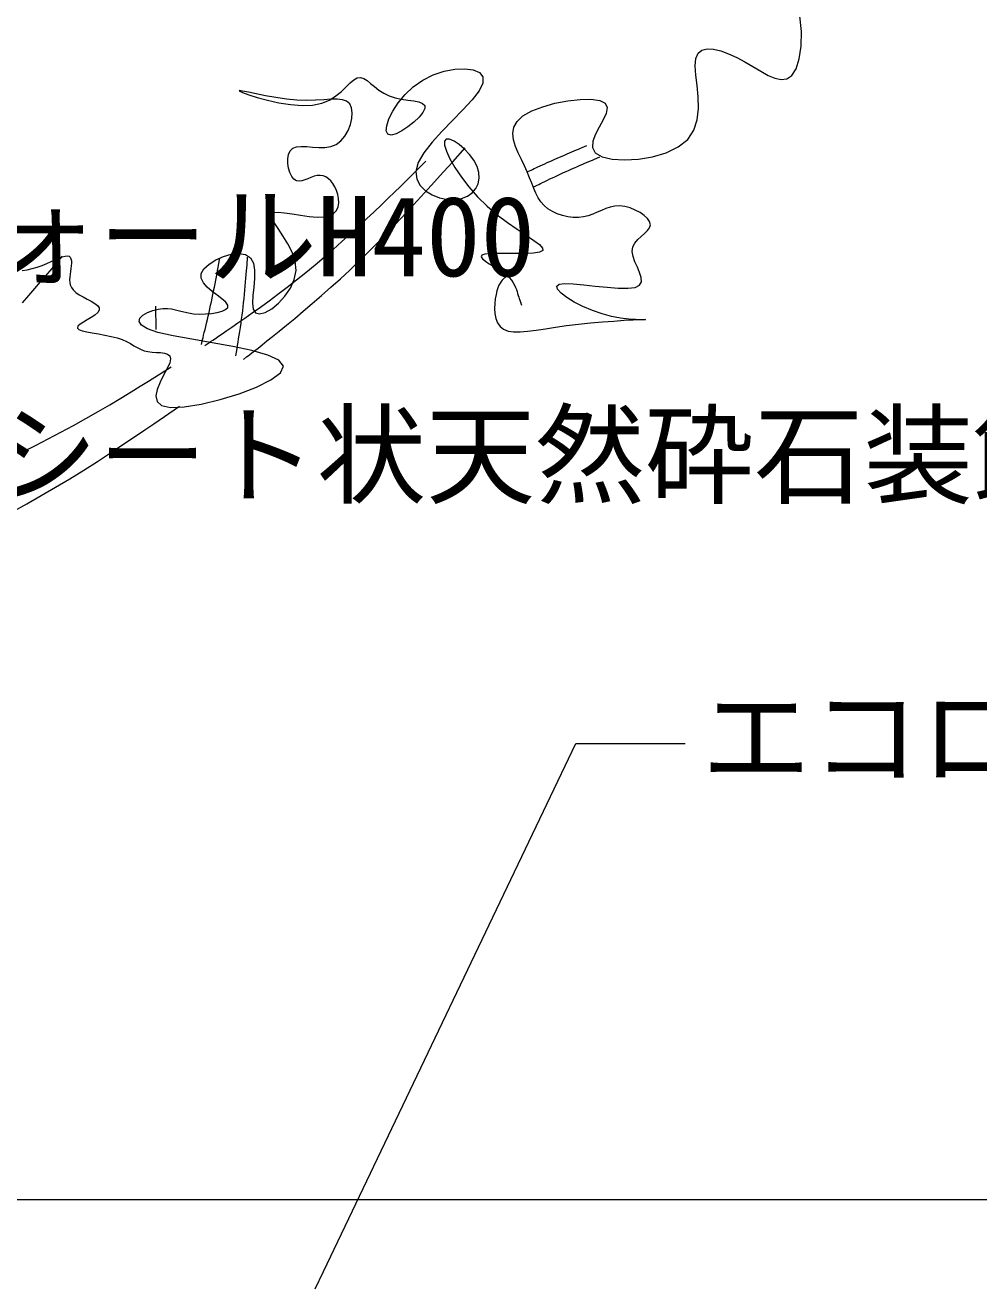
# Model space of a CAD drawing. Units: millimetres, scale not verified. Extents: x -1100 to 1100, y -752 to 752.
# Drawn here: x -307.1 to -132.8, y -10.9 to 220 of the extents above; entities that cross this region are included whole.
import ezdxf
from ezdxf.enums import TextEntityAlignment as Align

# ---------------------------------------------------------------- set-up
doc = ezdxf.new("R2010")
doc.units = ezdxf.units.MM
doc.header["$LTSCALE"] = 4
for name, color, linetype, lineweight in [('0-8_植栽', 2, 'Continuous', 18), ('0-D_文字', 7, 'Continuous', 18), ('0-F_ｿｲﾙ', 2, 'Continuous', 18)]:
    doc.layers.add(name, color=color, linetype=linetype, lineweight=lineweight)
doc.styles.add('ＭＳ ゴシック', font='')
doc.styles.get('ＭＳ ゴシック').set_extended_font_data('MS Gothic')

msp = doc.modelspace()

# ---------------------------------------------------------------- linework, layer by layer
at = {"layer": '0-8_植栽'}
msp.add_line((-283.19, 164.399), (-283.24, 168.666), dxfattribs=at)
for points in [[(-182.423, 215.701), (-181.255, 215.637), (-179.932, 215.322), (-178.504, 214.801), (-177.018, 214.117), (-175.521, 213.314), (-174.058, 212.444), (-172.648, 211.592), (-171.308, 210.85), (-170.052, 210.311), (-168.896, 210.068), (-167.856, 210.212), (-166.947, 210.838), (-166.184, 212.038), (-165.592, 213.861), (-165.235, 216.186), (-165.184, 218.848), (-165.514, 221.682)], [(-217.845, 199.072), (-217.974, 200.242), (-217.785, 201.373), (-217.194, 202.444), (-216.118, 203.44), (-214.516, 204.341), (-212.508, 205.121), (-210.257, 205.754), (-207.927, 206.212), (-205.679, 206.468), (-203.678, 206.495), (-202.084, 206.267), (-201.062, 205.756), (-200.714, 204.951), (-200.912, 203.909), (-201.463, 202.7), (-202.179, 201.397), (-202.87, 200.072), (-203.347, 198.796), (-203.42, 197.642), (-202.898, 196.681), (-201.654, 195.975), (-199.805, 195.542), (-197.53, 195.39), (-195.006, 195.527), (-192.412, 195.962), (-189.927, 196.703), (-187.729, 197.758), (-185.997, 199.134), (-184.859, 200.824), (-184.241, 202.748), (-184.019, 204.814), (-184.07, 206.926), (-184.269, 208.991), (-184.493, 210.913), (-184.618, 212.598), (-184.52, 213.951), (-184.103, 214.902), (-183.388, 215.47), (-182.423, 215.701)], [(-247.799, 205.641), (-248.354, 206.12), (-249.117, 206.384), (-250.078, 206.486), (-251.227, 206.476), (-252.551, 206.404), (-254.04, 206.323), (-255.683, 206.282), (-257.469, 206.332), (-259.372, 206.509), (-261.306, 206.784), (-263.173, 207.112), (-264.873, 207.448), (-266.306, 207.75), (-267.371, 207.972), (-267.97, 208.069), (-268.004, 207.998), (-267.408, 207.732), (-266.265, 207.319), (-264.694, 206.823), (-262.814, 206.31), (-260.744, 205.846), (-258.604, 205.494), (-256.511, 205.322), (-254.585, 205.394), (-252.92, 205.752), (-251.507, 206.342), (-250.312, 207.086), (-249.302, 207.907), (-248.442, 208.727), (-247.698, 209.469), (-247.038, 210.055), (-246.427, 210.408), (-245.834, 210.472), (-245.238, 210.284), (-244.621, 209.901), (-243.964, 209.381), (-243.251, 208.784), (-242.461, 208.165), (-241.578, 207.585)], [(-241.578, 207.585), (-240.584, 207.101), (-239.474, 206.753), (-238.305, 206.514), (-237.148, 206.338), (-236.074, 206.179), (-235.154, 205.991), (-234.459, 205.73), (-234.06, 205.349), (-234.027, 204.802), (-234.403, 204.066), (-235.116, 203.204), (-236.066, 202.3), (-237.151, 201.437), (-238.271, 200.702), (-239.326, 200.178), (-240.214, 199.95), (-240.835, 200.101), (-241.108, 200.688), (-241.035, 201.646), (-240.634, 202.882), (-239.927, 204.302), (-238.934, 205.813), (-237.675, 207.322), (-236.171, 208.735), (-234.442, 209.96), (-232.525, 210.916), (-230.523, 211.588), (-228.556, 211.971), (-226.743, 212.062), (-225.204, 211.858), (-224.059, 211.356), (-223.426, 210.554), (-223.426, 209.446), (-224.13, 208.043), (-225.408, 206.395), (-227.085, 204.566), (-228.985, 202.619), (-230.929, 200.617), (-232.742, 198.622)], [(-250.51, 190.483), (-250.86, 191.066), (-251.257, 191.563), (-251.696, 191.968), (-252.17, 192.275), (-252.675, 192.478), (-253.203, 192.572), (-253.75, 192.55), (-254.31, 192.416), (-254.874, 192.205), (-255.437, 191.964), (-255.992, 191.737), (-256.53, 191.57), (-257.046, 191.508), (-257.532, 191.596), (-257.98, 191.88), (-258.383, 192.388), (-258.721, 193.074), (-258.972, 193.88), (-259.117, 194.743), (-259.134, 195.602), (-259.002, 196.396), (-258.7, 197.064), (-258.208, 197.546), (-257.514, 197.8), (-256.65, 197.872), (-255.66, 197.83), (-254.584, 197.739), (-253.465, 197.667), (-252.345, 197.681), (-251.267, 197.847), (-250.272, 198.232), (-249.399, 198.88), (-248.663, 199.745), (-248.077, 200.758), (-247.652, 201.851), (-247.399, 202.955), (-247.332, 204), (-247.462, 204.918), (-247.799, 205.641)], [(-232.742, 198.622), (-234.247, 196.698), (-235.267, 194.909), (-235.672, 193.306), (-235.517, 191.908), (-234.904, 190.719), (-233.937, 189.746), (-232.717, 188.996), (-231.345, 188.476), (-229.926, 188.191), (-228.559, 188.149), (-227.334, 188.349), (-226.282, 188.768), (-225.417, 189.376), (-224.758, 190.144), (-224.32, 191.042), (-224.119, 192.04), (-224.173, 193.109), (-224.497, 194.219), (-225.092, 195.336), (-225.892, 196.409), (-226.817, 197.384), (-227.786, 198.204), (-228.716, 198.816), (-229.528, 199.164), (-230.141, 199.193), (-230.472, 198.848), (-230.459, 198.096), (-230.114, 196.988), (-229.465, 195.597), (-228.542, 193.996), (-227.373, 192.258), (-225.988, 190.457), (-224.416, 188.665), (-222.688, 186.955), (-220.841, 185.388), (-218.964, 183.978), (-217.154, 182.724), (-215.506, 181.628), (-214.12, 180.691)], [(-193.898, 181.962), (-193.362, 182.485), (-192.977, 183.006), (-192.82, 183.545), (-192.947, 184.113), (-193.333, 184.692), (-193.93, 185.256), (-194.691, 185.782), (-195.571, 186.242), (-196.521, 186.613), (-197.496, 186.868), (-198.449, 186.983), (-199.343, 186.942), (-200.184, 186.771), (-200.989, 186.505), (-201.775, 186.179), (-202.557, 185.828), (-203.353, 185.489), (-204.179, 185.196), (-205.051, 184.984), (-205.98, 184.884), (-206.947, 184.895), (-207.931, 185.015), (-208.907, 185.238), (-209.851, 185.559), (-210.74, 185.975), (-211.551, 186.48), (-212.259, 187.07), (-212.85, 187.74), (-213.343, 188.487), (-213.766, 189.305), (-214.147, 190.191), (-214.514, 191.141), (-214.894, 192.15), (-215.316, 193.214), (-215.808, 194.328), (-216.379, 195.488), (-216.964, 196.676), (-217.481, 197.877), (-217.845, 199.072)], [(-267.223, 158.942), (-266.638, 159.392), (-266.388, 159.584), (-266.07, 159.831), (-265.667, 160.144), (-265.166, 160.537), (-264.552, 161.022), (-263.81, 161.61), (-262.927, 162.315), (-261.886, 163.148), (-260.682, 164.119), (-259.33, 165.216), (-257.856, 166.426), (-256.283, 167.735), (-254.636, 169.128), (-252.94, 170.592), (-251.218, 172.113), (-249.495, 173.676), (-247.792, 175.268), (-246.116, 176.878), (-244.47, 178.499), (-242.858, 180.121), (-241.284, 181.735), (-239.752, 183.332), (-238.266, 184.902), (-236.829, 186.436), (-235.446, 187.926), (-234.129, 189.355), (-232.888, 190.709), (-231.737, 191.973), (-230.688, 193.131), (-229.752, 194.168), (-228.941, 195.068), (-226.67, 197.598)], [(-215.21, 193.272), (-214.62, 193.548), (-214.372, 193.664), (-214.075, 193.802), (-213.737, 193.959), (-213.364, 194.132), (-212.963, 194.317), (-212.54, 194.511), (-212.103, 194.71), (-211.658, 194.911), (-211.211, 195.112), (-210.763, 195.311), (-210.314, 195.509), (-209.864, 195.706), (-209.414, 195.902), (-208.963, 196.097), (-208.512, 196.291), (-208.06, 196.484), (-207.608, 196.677), (-207.164, 196.866), (-206.733, 197.048), (-206.323, 197.221), (-205.942, 197.382), (-205.596, 197.527), (-205.292, 197.655), (-204.432, 198.016)], [(-274.279, 161.499), (-273.544, 161.984), (-273.233, 162.19), (-272.842, 162.451), (-272.36, 162.773), (-271.778, 163.166), (-271.084, 163.638), (-270.267, 164.198), (-269.318, 164.853), (-268.224, 165.612), (-266.982, 166.481), (-265.607, 167.452), (-264.121, 168.514), (-262.546, 169.657), (-260.905, 170.87), (-259.219, 172.144), (-257.51, 173.466), (-255.8, 174.828), (-254.108, 176.218), (-252.444, 177.626), (-250.81, 179.043), (-249.215, 180.459), (-247.663, 181.864), (-246.16, 183.249), (-244.711, 184.603), (-243.322, 185.917), (-242, 187.18), (-240.751, 188.383), (-239.586, 189.514), (-238.513, 190.563), (-237.542, 191.519), (-236.68, 192.371), (-235.938, 193.108), (-233.863, 195.173)], [(-214.153, 190.474), (-213.496, 190.796), (-213.22, 190.932), (-212.89, 191.093), (-212.513, 191.277), (-212.097, 191.478), (-211.65, 191.694), (-211.179, 191.92), (-210.691, 192.152), (-210.194, 192.386), (-209.695, 192.618), (-209.194, 192.849), (-208.692, 193.078), (-208.189, 193.305), (-207.684, 193.53), (-207.178, 193.754), (-206.672, 193.976), (-206.164, 194.196), (-205.657, 194.416), (-205.156, 194.63), (-204.672, 194.837), (-204.21, 195.033), (-203.78, 195.214), (-203.39, 195.379), (-203.048, 195.523), (-202.078, 195.93)], [(-265.184, 175.234), (-265.198, 173.731), (-265.33, 172.149), (-265.481, 170.609), (-265.548, 169.234), (-265.43, 168.142), (-265.027, 167.457), (-264.273, 167.268), (-263.245, 167.54), (-262.055, 168.208), (-260.815, 169.208), (-259.638, 170.472), (-258.636, 171.936), (-257.921, 173.534), (-257.606, 175.201), (-257.762, 176.876), (-258.3, 178.516), (-259.086, 180.082), (-259.992, 181.535), (-260.886, 182.836), (-261.636, 183.947), (-262.112, 184.828), (-262.183, 185.442), (-261.756, 185.765), (-260.896, 185.848), (-259.708, 185.756), (-258.295, 185.554), (-256.761, 185.309), (-255.209, 185.086), (-253.744, 184.952), (-252.469, 184.971), (-251.466, 185.194), (-250.728, 185.6), (-250.225, 186.152), (-249.928, 186.813), (-249.808, 187.548), (-249.835, 188.318), (-249.98, 189.088), (-250.213, 189.82), (-250.51, 190.483)], [(-214.12, 180.691), (-213.093, 179.913), (-212.521, 179.296), (-212.502, 178.839), (-213.094, 178.539), (-214.188, 178.367), (-215.64, 178.29), (-217.301, 178.275), (-219.026, 178.288), (-220.667, 178.296), (-222.078, 178.266), (-223.111, 178.164), (-223.658, 177.964), (-223.765, 177.675), (-223.514, 177.31), (-222.991, 176.885), (-222.277, 176.415), (-221.457, 175.914), (-220.614, 175.398), (-219.833, 174.88), (-219.178, 174.376), (-218.652, 173.886), (-218.235, 173.413), (-217.911, 172.957), (-217.662, 172.519), (-217.472, 172.1), (-217.324, 171.7), (-217.2, 171.322), (-217.085, 170.966), (-216.978, 170.632), (-216.879, 170.324), (-216.789, 170.043), (-216.708, 169.79), (-216.636, 169.567), (-216.575, 169.376), (-216.404, 168.844)], [(-195.99, 166.173), (-194.754, 166.228), (-193.971, 166.245), (-193.703, 166.228), (-193.912, 166.198), (-194.534, 166.182), (-195.506, 166.207), (-196.767, 166.3), (-198.253, 166.488), (-199.9, 166.798), (-201.648, 167.256), (-203.426, 167.875), (-205.154, 168.617), (-206.742, 169.428), (-208.104, 170.255), (-209.15, 171.045), (-209.794, 171.746), (-209.947, 172.305), (-209.522, 172.669), (-208.472, 172.803), (-206.913, 172.753), (-204.999, 172.581), (-202.889, 172.351), (-200.737, 172.125), (-198.7, 171.967), (-196.934, 171.94), (-195.596, 172.108), (-194.797, 172.515), (-194.469, 173.133), (-194.501, 173.916), (-194.78, 174.817), (-195.196, 175.791), (-195.634, 176.79), (-195.984, 177.768), (-196.134, 178.679), (-196.003, 179.488), (-195.636, 180.202), (-195.112, 180.84), (-194.507, 181.42), (-193.898, 181.962)], [(-307.689, 175.177), (-306.784, 175.317), (-305.855, 175.525), (-304.931, 175.793), (-304.035, 176.111), (-303.181, 176.458), (-302.376, 176.812), (-301.632, 177.149), (-300.956, 177.447), (-300.358, 177.684), (-299.846, 177.835), (-299.432, 177.88), (-299.119, 177.8), (-298.9, 177.607), (-298.76, 177.318), (-298.69, 176.95), (-298.674, 176.519)], [(-307.599, 169.294), (-306.444, 170.636), (-305.346, 171.912), (-304.324, 173.1), (-303.397, 174.178), (-302.584, 175.123), (-300.283, 177.797)], [(-286.268, 165.848), (-286.142, 166.467), (-285.604, 167.029), (-284.785, 167.512), (-283.818, 167.891), (-282.836, 168.146), (-281.942, 168.262), (-281.134, 168.259), (-280.38, 168.164), (-279.649, 168.005), (-278.912, 167.811), (-278.136, 167.609), (-277.291, 167.426), (-276.346, 167.292), (-275.288, 167.229), (-274.168, 167.242), (-273.058, 167.329), (-272.027, 167.491), (-271.144, 167.727), (-270.479, 168.037), (-270.103, 168.42), (-270.085, 168.876), (-270.463, 169.403), (-271.148, 169.997), (-272.019, 170.652), (-272.956, 171.361), (-273.838, 172.119), (-274.544, 172.92), (-274.954, 173.759), (-274.946, 174.628), (-274.441, 175.514), (-273.517, 176.367), (-272.296, 177.129), (-270.896, 177.74), (-269.438, 178.144), (-268.043, 178.281), (-266.829, 178.093), (-265.917, 177.522), (-265.39, 176.538), (-265.184, 175.234)], [(-298.674, 176.519), (-298.702, 176.043), (-298.761, 175.538), (-298.837, 175.022), (-298.918, 174.509), (-298.983, 174.003), (-299.012, 173.505), (-298.984, 173.017), (-298.877, 172.54), (-298.671, 172.075), (-298.344, 171.624), (-297.876, 171.188), (-297.258, 170.768), (-296.54, 170.361), (-295.784, 169.961), (-295.05, 169.566), (-294.4, 169.17), (-293.896, 168.769), (-293.6, 168.36), (-293.574, 167.937), (-293.854, 167.499), (-294.376, 167.053), (-295.05, 166.607), (-295.786, 166.169), (-296.496, 165.749), (-297.09, 165.354), (-297.477, 164.995), (-297.569, 164.678), (-297.302, 164.411), (-296.717, 164.182), (-295.883, 163.978), (-294.866, 163.786), (-293.735, 163.594), (-292.557, 163.387), (-291.399, 163.153), (-290.33, 162.878), (-289.4, 162.554), (-288.594, 162.195), (-287.885, 161.82), (-287.24, 161.447)], [(-274.918, 161.688), (-274.703, 162.548), (-274.612, 162.91), (-274.504, 163.342), (-274.382, 163.836), (-274.248, 164.38), (-274.106, 164.966), (-273.958, 165.582), (-273.808, 166.22), (-273.658, 166.869), (-273.51, 167.521), (-273.365, 168.174), (-273.223, 168.829), (-273.083, 169.485), (-272.946, 170.142), (-272.811, 170.8), (-272.678, 171.459), (-272.546, 172.118), (-272.417, 172.777), (-272.291, 173.426), (-272.17, 174.055), (-272.056, 174.653), (-271.95, 175.21), (-271.855, 175.716), (-271.772, 176.16), (-271.537, 177.415)], [(-268.635, 159.599), (-268.46, 160.585), (-268.388, 161), (-268.301, 161.495), (-268.204, 162.06), (-268.098, 162.684), (-267.988, 163.355), (-267.875, 164.062), (-267.763, 164.794), (-267.654, 165.538), (-267.55, 166.286), (-267.452, 167.036), (-267.359, 167.788), (-267.271, 168.541), (-267.187, 169.296), (-267.108, 170.052), (-267.032, 170.808), (-266.96, 171.566), (-266.89, 172.324), (-266.824, 173.069), (-266.763, 173.792), (-266.706, 174.48), (-266.654, 175.12), (-266.608, 175.701), (-266.568, 176.211), (-266.456, 177.654)], [(-219.092, 174.14), (-219.123, 174.118), (-219.136, 174.108), (-219.156, 174.094), (-219.184, 174.071), (-219.226, 174.036), (-219.283, 173.987), (-219.36, 173.92), (-219.459, 173.832), (-219.583, 173.719), (-219.735, 173.578), (-219.909, 173.397), (-220.099, 173.164), (-220.297, 172.868), (-220.498, 172.496), (-220.693, 172.035), (-220.877, 171.475), (-221.043, 170.801), (-221.182, 170.012), (-221.274, 169.14), (-221.298, 168.224), (-221.234, 167.308), (-221.06, 166.43), (-220.755, 165.633), (-220.298, 164.957), (-219.666, 164.443), (-218.844, 164.121), (-217.832, 163.973), (-216.638, 163.97), (-215.266, 164.083), (-213.723, 164.282), (-212.015, 164.539), (-210.148, 164.824), (-208.127, 165.109), (-205.972, 165.368), (-203.755, 165.596), (-201.563, 165.791), (-199.481, 165.954), (-197.595, 166.081), (-195.99, 166.173)], [(-287.24, 161.447), (-286.629, 161.095), (-286.022, 160.783), (-285.388, 160.53), (-284.698, 160.355), (-283.935, 160.265), (-283.139, 160.223), (-282.364, 160.182), (-281.666, 160.094), (-281.096, 159.911), (-280.712, 159.584), (-280.565, 159.066), (-280.712, 158.309), (-281.169, 157.29), (-281.812, 156.078), (-282.481, 154.772), (-283.013, 153.466), (-283.248, 152.257), (-283.026, 151.24), (-282.185, 150.511), (-280.564, 150.166), (-278.08, 150.271), (-274.959, 150.776), (-271.505, 151.602), (-268.024, 152.666), (-264.818, 153.89), (-262.192, 155.193), (-260.451, 156.496), (-259.898, 157.717), (-260.737, 158.795), (-262.764, 159.737), (-265.675, 160.566), (-269.167, 161.307), (-272.934, 161.984), (-276.674, 162.621), (-280.081, 163.242), (-282.852, 163.873), (-284.755, 164.528), (-285.85, 165.194), (-286.268, 165.848)], [(-307.627, 142.035), (-305.276, 143.214), (-302.938, 144.411), (-300.616, 145.63), (-298.314, 146.874), (-296.037, 148.142), (-293.814, 149.415), (-291.675, 150.666), (-289.654, 151.87), (-287.781, 153.003), (-286.088, 154.04), (-284.608, 154.955), (-280.43, 157.555)], [(-309.481, 131.074), (-306.826, 132.553), (-304.189, 134.054), (-301.572, 135.579), (-298.98, 137.134), (-296.42, 138.717), (-293.922, 140.303), (-291.523, 141.86), (-289.256, 143.359), (-287.158, 144.767), (-285.263, 146.055), (-283.606, 147.192), (-278.93, 150.42)]]:
    msp.add_lwpolyline(points, dxfattribs=at)
at = {"layer": '0-D_文字'}
msp.add_lwpolyline([(-254.08, -10.897), (-252.571, -7.739), (-206.463, 88.729), (-186.463, 88.729)], dxfattribs=at)
at = {"layer": '0-F_ｿｲﾙ'}
msp.add_line((-566.147, 5.39), (662.532, 5.39), dxfattribs=at)

# ---------------------------------------------------------------- texts
at = {"layer": '0-D_文字', "style": 'ＭＳ ゴシック'}
for s, p in [('フェザーストーンウォールH400', (-493.729, 169.745)), ('（難燃性40倍発泡\u3000シート状天然砕石装飾仕上げ）', (-493.729, 129.745)), ('エコロベースソイルＣＡ（人工軽量土壌）', (-183.463, 78.303))]:
    msp.add_text(s, height=14.66, dxfattribs=at).set_placement(p, align=Align.BOTTOM_LEFT)

doc.saveas('drawing.dxf')
